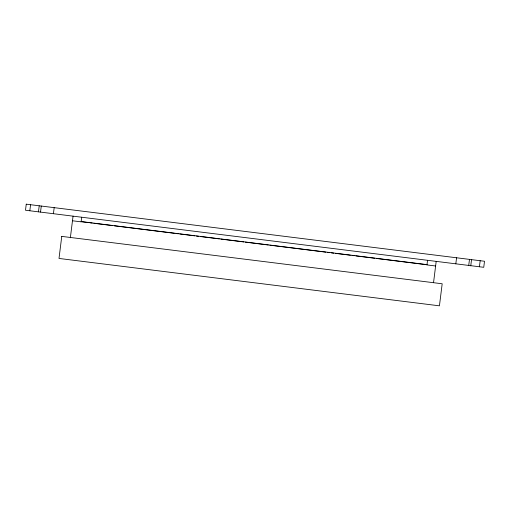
<?xml version="1.0" encoding="UTF-8"?>
<svg xmlns="http://www.w3.org/2000/svg" width="510" height="510" viewBox="0 0 510 510"><rect width="100%" height="100%" fill="white"/><g stroke="black" fill="none" stroke-linecap="round" stroke-linejoin="round"><path stroke-width="0.76" d="M29.822 210.764L30.574 204.714M38.467 211.841L39.225 205.791M40.52 212.096L41.278 206.046M53.429 213.703L54.181 207.653M70.361 237.762L73.051 216.151M81.702 217.228L81.122 221.844L72.477 220.766M427.546 260.304L426.972 264.919L435.616 265.997M433.538 282.699L436.19 261.381M455.819 263.823L456.571 257.773M468.722 265.436L469.481 259.38M470.755 265.837L471.533 259.635M479.425 266.768L480.178 260.712M81.198 221.557L426.972 264.62M81.179 221.703L88.287 222.589M89.862 222.781L92.233 223.08M93.814 223.278L112.761 225.637M114.336 225.834L174.331 233.306M175.912 233.503L178.283 233.797M179.858 233.994L194.858 235.862M196.439 236.06L198.804 236.353M200.385 236.551L219.332 238.909M220.913 239.107L223.278 239.4M224.859 239.598L243.805 241.957M245.38 242.154L268.279 245.004M269.854 245.202L325.903 252.182M327.484 252.38L329.849 252.673M331.43 252.871L333.801 253.17M335.376 253.362L350.376 255.23M351.957 255.427L354.322 255.727M355.903 255.918L374.85 258.283M376.431 258.474L399.324 261.33M400.898 261.528L426.953 264.773M26.252 204.172L25.5 210.228L483.748 267.304L484.5 261.254L26.252 204.172M61.755 236.391L59.007 258.442L439.435 305.828L442.183 283.777L61.755 236.391"/></g></svg>
